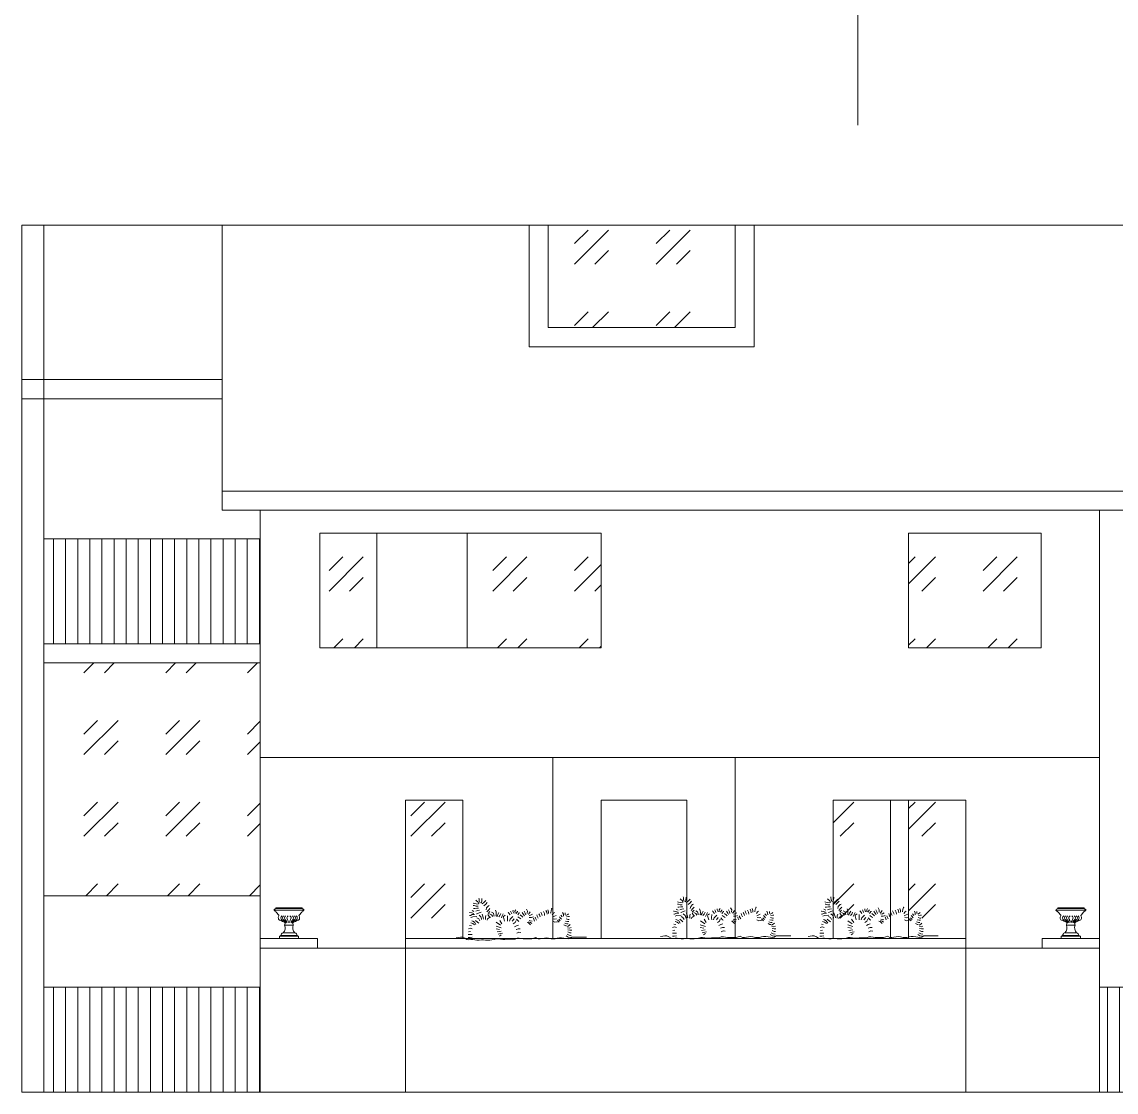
# Model space of a CAD drawing. Header units: millimetres. Extents: x -627 to 20370, y 1538 to 15679.
# Drawn here: x 18269 to 19417, y 8055 to 9177 of the extents above; entities that cross this region are included whole.
import ezdxf

# ---------------------------------------------------------------- set-up
doc = ezdxf.new("R2010")
doc.units = ezdxf.units.MM
doc.layers.add('blue', color=160, linetype='Continuous', lineweight=5)

# ---------------------------------------------------------------- blocks, each defined once
blk = doc.blocks.new('COPA-320')
for p, q in [((40.67, 158.561), (40.51, 158.561)), ((40.532, 158.585), (40.67, 158.585)), ((40.532, 158.579), (40.532, 158.585)), ((40.532, 158.579), (40.67, 158.579)), ((40.536, 158.541), (40.563, 158.508)), ((40.808, 158.585), (40.67, 158.585)), ((40.808, 158.579), (40.67, 158.579)), ((40.67, 158.561), (40.83, 158.561)), ((40.803, 158.541), (40.777, 158.508)), ((40.808, 158.579), (40.808, 158.585)), ((40.623, 158.405), (40.629, 158.425)), ((40.715, 158.405), (40.709, 158.428)), ((40.618, 158.325), (40.669, 158.325)), ((40.623, 158.405), (40.671, 158.405)), ((40.715, 158.405), (40.667, 158.405)), ((40.72, 158.325), (40.669, 158.325)), ((40.569, 158.289), (40.669, 158.289)), ((40.569, 158.265), (40.569, 158.289)), ((40.669, 158.265), (40.569, 158.265)), ((40.58, 158.297), (40.578, 158.289)), ((40.669, 158.297), (40.58, 158.297)), ((40.669, 158.297), (40.758, 158.297)), ((40.769, 158.289), (40.669, 158.289)), ((40.669, 158.265), (40.769, 158.265)), ((40.758, 158.297), (40.759, 158.289)), ((40.769, 158.265), (40.769, 158.289))]:
    blk.add_line(p, q)
for points in [[(40.626, 158.441), (40.63, 158.438), (40.634, 158.436), (40.636, 158.433), (40.639, 158.43)], [(40.65, 158.471), (40.654, 158.463), (40.657, 158.455), (40.661, 158.447), (40.662, 158.442), (40.663, 158.435), (40.664, 158.432), (40.664, 158.431)], [(40.69, 158.471), (40.686, 158.463), (40.683, 158.455), (40.679, 158.447), (40.678, 158.442), (40.676, 158.435), (40.676, 158.432), (40.676, 158.431)], [(40.714, 158.441), (40.709, 158.438), (40.706, 158.436), (40.703, 158.433), (40.7, 158.43)]]:
    blk.add_lwpolyline(points)
for centre, radius, start, end in [((40.575, 158.504), 0.0863, 119.6586, 138.7608), ((40.482, 158.496), 0.0703, 39.5113, 66.6876), ((40.858, 158.496), 0.0703, 113.3124, 140.4887), ((40.765, 158.504), 0.0863, 41.2392, 60.3414), ((40.587, 158.482), 0.0301, 140.4566, 251.078), ((40.559, 158.504), 0.00572, 326.5054, 48.4219), ((40.27, 157.611), 0.897, 66.6295, 69.9608), ((40.609, 158.48), 0.0261, 123.2737, 236.7263), ((40.521, 158.292), 0.182, 54.7697, 66.0529), ((40.628, 158.481), 0.0261, 123.2737, 236.7263), ((40.594, 158.411), 0.0519, 22.4841, 68.1607), ((40.649, 158.48), 0.0261, 123.2737, 236.7263), ((40.623, 158.428), 0.007, 338.7879, 63.7066), ((40.571, 158.399), 0.0872, 21.863, 42.9162), ((40.67, 158.481), 0.0225, 113.5792, 205.6879), ((40.67, 158.481), 0.0225, 334.3121, 66.4208), ((40.769, 158.399), 0.0872, 137.0838, 158.137), ((40.745, 158.411), 0.0519, 111.8393, 157.5159), ((40.691, 158.48), 0.0261, 303.2737, 56.7263), ((40.717, 158.428), 0.007, 116.2934, 201.2121), ((40.819, 158.292), 0.182, 113.9471, 125.2303), ((41.069, 157.611), 0.897, 110.0392, 113.3705), ((40.712, 158.481), 0.0261, 303.2737, 56.7263), ((40.731, 158.48), 0.0261, 303.2737, 56.7263), ((40.752, 158.482), 0.0301, 288.922, 39.5434), ((40.78, 158.504), 0.00572, 131.5781, 213.4946), ((40.616, 158.296), 0.0305, 111.4426, 177.6729), ((40.616, 158.269), 0.0561, 88.7808, 102.1939), ((40.557, 158.376), 0.0724, 314.6613, 23.472), ((40.781, 158.376), 0.0724, 156.528, 225.3387), ((40.721, 158.269), 0.0561, 77.8061, 91.2192), ((40.722, 158.296), 0.0305, 2.3271, 68.5574)]:
    blk.add_arc(centre, radius, start, end)
blk = doc.blocks.new('plant 25')
at = {"linetype": 'Continuous'}
for p, q in [((343.993, 396.846), (343.983, 396.847)), ((343.993, 396.823), (343.984, 396.825)), ((344.013, 396.843), (343.993, 396.846)), ((344.013, 396.816), (343.993, 396.823)), ((344.014, 396.875), (344.01, 396.881)), ((344.034, 396.838), (344.013, 396.843)), ((344.034, 396.817), (344.013, 396.816)), ((344.035, 396.859), (344.014, 396.875)), ((344.041, 396.84), (344.035, 396.859)), ((344.045, 396.893), (344.043, 396.902)), ((344.047, 396.872), (344.045, 396.893)), ((344.055, 396.852), (344.047, 396.872)), ((344.066, 396.847), (344.072, 396.871)), ((344.072, 396.871), (344.075, 396.894)), ((344.075, 396.894), (344.075, 396.898)), ((344.076, 396.843), (344.096, 396.856)), ((344.095, 396.822), (344.115, 396.839)), ((344.096, 396.856), (344.116, 396.876)), ((344.115, 396.839), (344.131, 396.854)), ((344.116, 396.876), (344.117, 396.876)), ((344.122, 396.8), (344.142, 396.819)), ((344.142, 396.819), (344.151, 396.824)), ((343.948, 396.752), (343.943, 396.752)), ((343.953, 396.719), (343.945, 396.719)), ((343.968, 396.747), (343.948, 396.752)), ((343.973, 396.728), (343.953, 396.719)), ((343.978, 396.705), (343.959, 396.697)), ((343.989, 396.741), (343.968, 396.747)), ((343.991, 396.762), (343.971, 396.77)), ((343.998, 396.728), (343.973, 396.728)), ((344.022, 396.709), (343.978, 396.705)), ((343.999, 396.793), (343.986, 396.791)), ((344.02, 396.796), (343.999, 396.793)), ((344.029, 396.773), (344.009, 396.765)), ((344.009, 396.765), (344.009, 396.764)), ((344.023, 396.738), (344.019, 396.736)), ((344.04, 396.796), (344.02, 396.796)), ((344.041, 396.684), (344.021, 396.695)), ((344.044, 396.748), (344.023, 396.738)), ((344.05, 396.776), (344.029, 396.773)), ((344.065, 396.755), (344.044, 396.748)), ((344.044, 396.723), (344.064, 396.704)), ((344.064, 396.704), (344.071, 396.683)), ((344.076, 396.734), (344.084, 396.713)), ((344.084, 396.713), (344.088, 396.693)), ((344.088, 396.693), (344.092, 396.68)), ((344.116, 396.72), (344.112, 396.7)), ((344.112, 396.7), (344.112, 396.68)), ((344.118, 396.78), (344.122, 396.8)), ((344.127, 396.759), (344.146, 396.78)), ((344.154, 396.697), (344.133, 396.685)), ((344.137, 396.728), (344.151, 396.708)), ((344.139, 396.74), (344.157, 396.761)), ((344.146, 396.78), (344.159, 396.794)), ((344.151, 396.708), (344.163, 396.697)), ((344.155, 396.738), (344.176, 396.726)), ((344.175, 396.754), (344.195, 396.742)), ((344.176, 396.726), (344.187, 396.707)), ((344.195, 396.742), (344.199, 396.722)), ((344.199, 396.722), (344.202, 396.713)), ((344.216, 396.776), (344.222, 396.756)), ((344.222, 396.715), (344.221, 396.712)), ((344.222, 396.756), (344.224, 396.735)), ((344.224, 396.735), (344.222, 396.715)), ((344.233, 396.711), (344.231, 396.71)), ((344.241, 396.731), (344.233, 396.711)), ((344.253, 396.752), (344.241, 396.731)), ((344.263, 396.72), (344.25, 396.705)), ((344.273, 396.74), (344.263, 396.72)), ((344.288, 396.715), (344.279, 396.695)), ((344.298, 396.735), (344.288, 396.715)), ((344.299, 396.709), (344.297, 396.707)), ((344.319, 396.723), (344.299, 396.709)), ((344.299, 396.7), (344.311, 396.661)), ((344.343, 396.715), (344.341, 396.679)), ((344.354, 396.748), (344.35, 396.753)), ((344.37, 396.727), (344.354, 396.748)), ((344.397, 396.709), (344.369, 396.68)), ((344.378, 396.757), (344.375, 396.765)), ((344.387, 396.736), (344.378, 396.757)), ((344.399, 396.763), (344.401, 396.776)), ((344.409, 396.742), (344.399, 396.763)), ((344.421, 396.764), (344.43, 396.78)), ((344.422, 396.743), (344.421, 396.764)), ((344.433, 396.739), (344.447, 396.76)), ((344.447, 396.76), (344.449, 396.765)), ((344.45, 396.726), (344.465, 396.746)), ((344.452, 396.705), (344.472, 396.691)), ((344.465, 396.746), (344.47, 396.748)), ((344.472, 396.691), (344.483, 396.683)), ((344.475, 396.727), (344.496, 396.708)), ((344.496, 396.749), (344.51, 396.728)), ((344.496, 396.708), (344.503, 396.7)), ((344.51, 396.728), (344.519, 396.716)), ((344.517, 396.765), (344.528, 396.744)), ((344.528, 396.744), (344.533, 396.727)), ((344.541, 396.784), (344.552, 396.763)), ((344.552, 396.763), (344.55, 396.743)), ((344.55, 396.743), (344.55, 396.739)), ((344.567, 396.737), (344.562, 396.728)), ((344.581, 396.758), (344.567, 396.737)), ((344.585, 396.724), (344.57, 396.719)), ((344.573, 396.698), (344.571, 396.698)), ((344.594, 396.697), (344.573, 396.698)), ((344.605, 396.734), (344.585, 396.724)), ((344.614, 396.704), (344.594, 396.697)), ((344.617, 396.681), (344.615, 396.69)), ((344.635, 396.691), (344.632, 396.703)), ((344.647, 396.671), (344.635, 396.691)), ((344.655, 396.712), (344.651, 396.726)), ((344.664, 396.692), (344.655, 396.712)), ((344.678, 396.725), (344.671, 396.737)), ((344.686, 396.705), (344.678, 396.725)), ((344.698, 396.74), (344.692, 396.753)), ((344.707, 396.72), (344.698, 396.74)), ((344.729, 396.741), (344.719, 396.76)), ((344.732, 396.72), (344.729, 396.741)), ((344.754, 396.754), (344.745, 396.772)), ((344.757, 396.733), (344.754, 396.754)), ((344.773, 396.759), (344.766, 396.78)), ((344.766, 396.78), (344.766, 396.78)), ((344.774, 396.739), (344.773, 396.759)), ((344.796, 396.748), (344.795, 396.742)), ((344.799, 396.769), (344.796, 396.748)), ((344.807, 396.789), (344.799, 396.769)), ((344.811, 396.725), (344.824, 396.745)), ((344.814, 396.703), (344.835, 396.711)), ((344.824, 396.745), (344.834, 396.751)), ((344.835, 396.711), (344.851, 396.718)), ((344.892, 396.697), (344.887, 396.705)), ((344.907, 396.68), (344.892, 396.697)), ((344.916, 396.704), (344.901, 396.724)), ((344.928, 396.732), (344.92, 396.749)), ((344.93, 396.712), (344.928, 396.732)), ((344.947, 396.726), (344.947, 396.747)), ((344.955, 396.718), (344.975, 396.73)), ((344.962, 396.705), (344.983, 396.707)), ((344.975, 396.73), (344.982, 396.735)), ((344.983, 396.707), (344.994, 396.71)), ((343.932, 396.578), (343.952, 396.585)), ((343.945, 396.615), (343.965, 396.61)), ((343.952, 396.585), (343.973, 396.579)), ((343.958, 396.641), (343.979, 396.634)), ((343.978, 396.658), (343.967, 396.663)), ((343.997, 396.648), (343.978, 396.658)), ((343.979, 396.634), (343.998, 396.62)), ((344.012, 396.626), (343.997, 396.648)), ((344.007, 396.668), (344.028, 396.649)), ((344.028, 396.649), (344.041, 396.638)), ((344.052, 396.664), (344.041, 396.684)), ((344.071, 396.683), (344.071, 396.676)), ((344.112, 396.68), (344.111, 396.676)), ((344.133, 396.685), (344.128, 396.669)), ((344.222, 396.579), (344.26, 396.571)), ((344.223, 396.606), (344.276, 396.59)), ((344.224, 396.649), (344.269, 396.618)), ((344.262, 396.665), (344.284, 396.631)), ((344.341, 396.679), (344.342, 396.659)), ((344.369, 396.68), (344.362, 396.66)), ((344.411, 396.685), (344.391, 396.661)), ((344.423, 396.645), (344.402, 396.632)), ((344.437, 396.612), (344.417, 396.601)), ((344.432, 396.665), (344.423, 396.645)), ((344.455, 396.581), (344.436, 396.574)), ((344.437, 396.68), (344.457, 396.661)), ((344.458, 396.616), (344.437, 396.612)), ((344.477, 396.58), (344.455, 396.581)), ((344.457, 396.661), (344.462, 396.655)), ((344.562, 396.642), (344.549, 396.645)), ((344.583, 396.622), (344.562, 396.642)), ((344.564, 396.653), (344.583, 396.646)), ((344.581, 396.664), (344.569, 396.666)), ((344.601, 396.658), (344.581, 396.664)), ((344.583, 396.646), (344.597, 396.634)), ((344.626, 396.66), (344.617, 396.681)), ((344.817, 396.661), (344.838, 396.65)), ((344.819, 396.683), (344.839, 396.68)), ((344.838, 396.65), (344.858, 396.654)), ((344.839, 396.68), (344.857, 396.684)), ((344.858, 396.654), (344.865, 396.651)), ((344.885, 396.65), (344.866, 396.669)), ((344.896, 396.662), (344.879, 396.682)), ((344.933, 396.62), (344.953, 396.612)), ((344.943, 396.64), (344.963, 396.633)), ((344.951, 396.661), (344.972, 396.657)), ((344.953, 396.612), (344.961, 396.61)), ((344.959, 396.683), (344.979, 396.678)), ((344.963, 396.633), (344.977, 396.632)), ((344.97, 396.605), (344.988, 396.613)), ((344.972, 396.657), (344.986, 396.655)), ((344.973, 396.591), (344.993, 396.588)), ((344.979, 396.678), (344.989, 396.678)), ((344.988, 396.613), (344.999, 396.625)), ((344.993, 396.588), (345.01, 396.593)), ((343.805, 396.485), (343.829, 396.49)), ((343.829, 396.49), (343.85, 396.493)), ((343.85, 396.493), (343.871, 396.492)), ((343.871, 396.492), (343.894, 396.48)), ((343.894, 396.48), (343.916, 396.468)), ((343.916, 396.468), (343.938, 396.465)), ((343.93, 396.519), (343.951, 396.52)), ((343.93, 396.488), (343.95, 396.487)), ((343.935, 396.549), (343.956, 396.55)), ((343.938, 396.465), (343.959, 396.468)), ((343.95, 396.487), (343.972, 396.492)), ((343.951, 396.52), (343.972, 396.52)), ((343.959, 396.468), (343.979, 396.469)), ((343.979, 396.469), (344, 396.464)), ((344, 396.464), (344.022, 396.461)), ((344.022, 396.461), (344.046, 396.462)), ((344.046, 396.462), (344.07, 396.463)), ((344.07, 396.463), (344.091, 396.463)), ((344.091, 396.463), (344.112, 396.462)), ((344.112, 396.462), (344.137, 396.461)), ((344.137, 396.461), (344.159, 396.461)), ((344.159, 396.461), (344.18, 396.463)), ((344.18, 396.463), (344.204, 396.467)), ((344.204, 396.467), (344.227, 396.473)), ((344.227, 396.473), (344.247, 396.474)), ((344.234, 396.548), (344.275, 396.555)), ((344.244, 396.525), (344.269, 396.531)), ((344.247, 396.474), (344.27, 396.472)), ((344.257, 396.503), (344.277, 396.515)), ((344.269, 396.531), (344.289, 396.535)), ((344.27, 396.472), (344.293, 396.468)), ((344.293, 396.468), (344.316, 396.468)), ((344.316, 396.468), (344.34, 396.47)), ((344.34, 396.47), (344.364, 396.471)), ((344.364, 396.471), (344.402, 396.471)), ((344.402, 396.471), (344.422, 396.472)), ((344.422, 396.472), (344.443, 396.482)), ((344.436, 396.574), (344.434, 396.574)), ((344.463, 396.546), (344.442, 396.535)), ((344.443, 396.482), (344.465, 396.481)), ((344.483, 396.541), (344.463, 396.546)), ((344.465, 396.481), (344.488, 396.477)), ((344.488, 396.477), (344.508, 396.475)), ((344.508, 396.475), (344.533, 396.474)), ((344.533, 396.474), (344.554, 396.474)), ((344.554, 396.474), (344.576, 396.475)), ((344.576, 396.475), (344.598, 396.476)), ((344.598, 396.476), (344.62, 396.48)), ((344.62, 396.48), (344.64, 396.487)), ((344.64, 396.487), (344.664, 396.474)), ((344.664, 396.474), (344.685, 396.473)), ((344.685, 396.473), (344.706, 396.478)), ((344.706, 396.478), (344.729, 396.482)), ((344.729, 396.482), (344.753, 396.484)), ((344.753, 396.484), (344.773, 396.483)), ((344.773, 396.483), (344.801, 396.476)), ((344.801, 396.476), (344.822, 396.475)), ((344.822, 396.475), (344.842, 396.475)), ((344.842, 396.475), (344.864, 396.48)), ((344.864, 396.48), (344.886, 396.485)), ((344.886, 396.485), (344.909, 396.485)), ((344.909, 396.485), (344.934, 396.481)), ((344.934, 396.481), (344.957, 396.477)), ((344.956, 396.505), (344.978, 396.492)), ((344.957, 396.477), (344.978, 396.476)), ((344.967, 396.525), (344.988, 396.512)), ((344.975, 396.569), (344.996, 396.564)), ((344.975, 396.547), (344.996, 396.539)), ((344.978, 396.492), (344.999, 396.488)), ((344.978, 396.476), (344.998, 396.479)), ((344.988, 396.512), (345.008, 396.509)), ((344.996, 396.564), (345.016, 396.566)), ((344.996, 396.539), (345.011, 396.537)), ((344.998, 396.479), (345.018, 396.492)), ((344.999, 396.488), (345.004, 396.488)), ((345.008, 396.509), (345.009, 396.509)), ((345.016, 396.566), (345.016, 396.566)), ((345.018, 396.492), (345.044, 396.493)), ((345.044, 396.493), (345.075, 396.492)), ((345.075, 396.492), (345.097, 396.493)), ((345.097, 396.493), (345.124, 396.492)), ((345.124, 396.492), (345.15, 396.492)), ((345.15, 396.492), (345.171, 396.493))]:
    blk.add_line(p, q, dxfattribs=at)
blk.add_point((344.807, 396.789), dxfattribs=at)

msp = doc.modelspace()

# ---------------------------------------------------------------- hatches: boundary and pattern name
at = {"layer": 'blue'}
h = msp.add_hatch(dxfattribs=at)
h.set_pattern_fill('GOST_GLASS', color=256, scale=10.1)
h.set_pattern_definition([(45, (7621.72, -161.74), (85.70134, -9e-15), [50.5, -70.7]), (45, (7643.146, -161.74), (85.70134, -9e-15), [20.2, -101]), (45, (7621.72, -140.314), (85.70134, -9e-15), [20.2, -101])])
h.paths.add_polyline_path([(18731.6, 8360.5), (18671.6, 8360.5), (18671.6, 8215.5), (18731.6, 8215.5)])
h.paths.add_polyline_path([(19180, 8360.5), (19120, 8360.5), (19120, 8215.5), (19180, 8215.5)])
h.paths.add_polyline_path([(19259, 8360.5), (19199, 8360.5), (19199, 8215.5), (19259, 8215.5)])
h.paths.add_polyline_path([(19338, 8640.5), (19199, 8640.5), (19199, 8520.5), (19338, 8520.5)])
h.paths.add_polyline_path([(19017, 8963.4), (18821, 8963.4), (18821, 8856), (19017, 8856)])
h.paths.add_polyline_path([(18876.5, 8640.5), (18736, 8640.5), (18736, 8520.5), (18876.5, 8520.5)])
h.paths.add_polyline_path([(18641.6, 8640.5), (18581.6, 8640.5), (18581.6, 8520.5), (18641.6, 8520.5)])
h.paths.add_polyline_path([(18519.3, 8504.5), (18292.3, 8504.5), (18292.3, 8260.5), (18519.3, 8260.5)])
h = msp.add_hatch(dxfattribs=at)
h.set_pattern_fill('LINE', color=256, scale=4, angle=90)
h.set_pattern_definition([(90, (7621.72, -161.74), (-12.7, 8e-16), [])])
h.paths.add_polyline_path([(18519.3, 8164.5), (18292.3, 8164.5), (18292.3, 8054.5), (18519.3, 8054.5)])
h.paths.add_polyline_path([(19468.1, 8164.5), (19399, 8164.5), (19399, 8054.5), (19468.1, 8054.5)])
h.paths.add_polyline_path([(19618.1, 8164.5), (19468.1, 8164.5), (19468.1, 8054.5), (19618.1, 8054.5)])
h.paths.add_polyline_path([(19768.1, 8164.5), (19618.1, 8164.5), (19618.1, 8054.5), (19768.1, 8054.5)])
h.paths.add_polyline_path([(19820, 8124.3), (19819.6, 8144.7), (19819.2, 8164.5), (19768.1, 8164.5), (19768.1, 8054.5), (19821.4, 8054.5), (19821.4, 8060), (19821, 8063.7), (19821, 8081.2), (19820.7, 8088.5), (19820.7, 8096.5), (19820.3, 8105.3)])
h.paths.add_polyline_path([(18519.3, 8634.5), (18292.3, 8634.5), (18292.3, 8524.5), (18519.3, 8524.5)])

# ---------------------------------------------------------------- linework, layer by layer
for p, q in [((18876.5, 8520.5), (18581.6, 8520.5)), ((19338, 8520.5), (19199, 8520.5))]:
    msp.add_line(p, q, dxfattribs=at)
for points in [[(19145.7, 11032.2), (19145.7, 9068.3)], [(18269.3, 8963.4), (18269.3, 8054.5)], [(18519.3, 8963.4), (18269.3, 8963.4)], [(18292.3, 8781.5), (18292.3, 8963.4)], [(18519.3, 8684.5), (18479.3, 8684.5), (18479.3, 8963.4)], [(18519.3, 8963.4), (19399, 8963.4)], [(18801, 8963.4), (18801, 8836), (19037, 8836), (19037, 8963.4)], [(18821, 8963.4), (18821, 8856), (19017, 8856), (19017, 8963.4)], [(19399, 8664.5), (19439, 8664.5), (19439, 8963.4), (19399, 8963.4)], [(18269.3, 8801.5), (18479.3, 8801.5)], [(18269.3, 8781.5), (18479.3, 8781.5)], [(18292.3, 8781.5), (18292.3, 8054.5)], [(18479.3, 8684.5), (18479.3, 8664.5), (18519.3, 8664.5)], [(18519.3, 8684.5), (19399, 8684.5)], [(19399, 8684.5), (19439, 8684.5)], [(18519.3, 8664.5), (18519.3, 8054.5)], [(18519.3, 8664.5), (19399, 8664.5)], [(19399, 8664.5), (19399, 8054.5)], [(18581.6, 8520.5), (18581.6, 8640.5), (18876.5, 8640.5)], [(18641.6, 8520.5), (18641.6, 8640.5)], [(18736, 8520.5), (18736, 8640.5)], [(18876.5, 8520.5), (18876.5, 8640.5)], [(19199, 8640.5), (19338, 8640.5), (19338, 8520.5)], [(19199, 8520.5), (19199, 8640.5)], [(18519.3, 8634.5), (18292.3, 8634.5)], [(18292.3, 8524.5), (18519.3, 8524.5)], [(18292.3, 8504.5), (18519.3, 8504.5)], [(18519.3, 8405.5), (19399, 8405.5)], [(18826, 8405.5), (18826, 8215.5)], [(19017, 8405.5), (19017, 8215.5)], [(18671.6, 8360.5), (18671.6, 8215.5)], [(18671.6, 8360.5), (18731.6, 8360.5)], [(18731.6, 8360.5), (18731.6, 8215.5)], [(18876.5, 8360.5), (18876.5, 8215.5)], [(18876.5, 8360.5), (18966.5, 8360.5)], [(18966.5, 8360.5), (18966.5, 8215.5)], [(19120, 8360.5), (19120, 8215.5)], [(19120, 8360.5), (19180, 8360.5)], [(19180, 8360.5), (19180, 8215.5)], [(19180, 8360.5), (19199, 8360.5)], [(19199, 8360.5), (19199, 8215.5)], [(19199, 8360.5), (19259, 8360.5)], [(19259, 8360.5), (19259, 8215.5)], [(18292.3, 8260.5), (18519.3, 8260.5)], [(18519.3, 8215.5), (18579.3, 8215.5)], [(18579.3, 8215.5), (18579.3, 8205.5), (18519.3, 8205.5)], [(18671.6, 8215.5), (19259, 8215.5)], [(18671.6, 8215.5), (18671.6, 8054.5)], [(19259, 8215.5), (19259, 8054.5)], [(19339, 8215.5), (19339, 8205.5), (19399, 8205.5)], [(19339, 8215.5), (19399, 8215.5)], [(18579.3, 8205.5), (18671.6, 8205.5)], [(18671.6, 8205.5), (19259, 8205.5)], [(19259, 8205.5), (19339, 8205.5)], [(18519.3, 8164.5), (18292.3, 8164.5)], [(19399, 8164.5), (19837.1, 8164.5)], [(18269.3, 8054.5), (19837.1, 8054.5)]]:
    msp.add_lwpolyline(points, dxfattribs=at)

# ---------------------------------------------------------------- block references
at = {"layer": 'blue', "xscale": 100, "yscale": 100, "zscale": 100}
for name, p in [('plant 25', (-15655.8, -31432.2)), ('plant 25', (-15441.7, -31430.8)), ('plant 25', (-15287, -31430.8)), ('COPA-320', (14482.4, -7610.9)), ('COPA-320', (15302.1, -7610.9))]:
    msp.add_blockref(name, p, dxfattribs=at)

doc.saveas('drawing.dxf')
